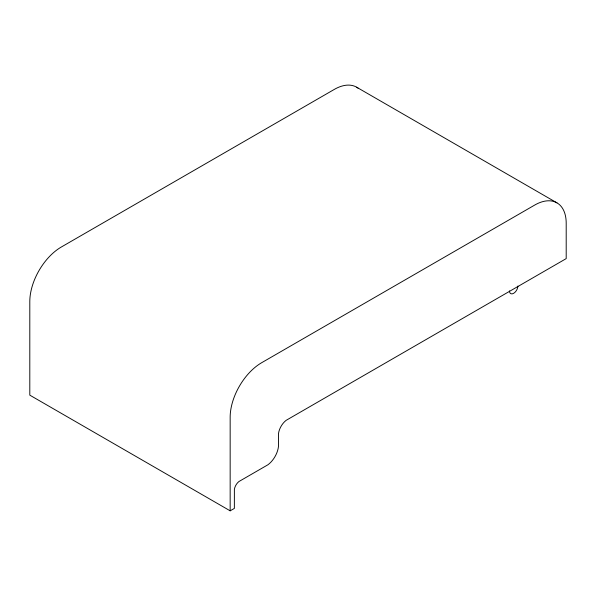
<?xml version="1.0" encoding="UTF-8"?>
<svg xmlns="http://www.w3.org/2000/svg" width="596" height="596" viewBox="0 0 596 596"><rect width="100%" height="100%" fill="white"/><g stroke="black" fill="none" stroke-linecap="round" stroke-linejoin="round"><path stroke-width="0.89" d="M230.16 510.824L234.362 508.403L234.384 489.435A7.875 4.544 -60 0 1 238.951 481.523L267.969 464.746A17.485 10.095 -60 0 0 278.466 446.56L278.503 433.538A13.127 7.577 -60 0 1 286.11 420.359L566.2 258.612L566.2 223.262A44.551 25.725 -60 0 0 534.694 205.076L261.666 362.703A44.551 25.725 -60 0 0 230.16 417.274L230.16 510.824L29.8 395.148L29.8 301.591A44.551 25.725 -60 0 1 61.306 247.027L334.334 89.393A44.551 25.725 -60 0 1 358.017 88.111M356.609 87.187L556.969 202.864M517.85 286.043A5.938 3.427 -60 0 1 513.655 293.314A5.938 3.427 -60 0 1 509.453 290.893"/></g></svg>
